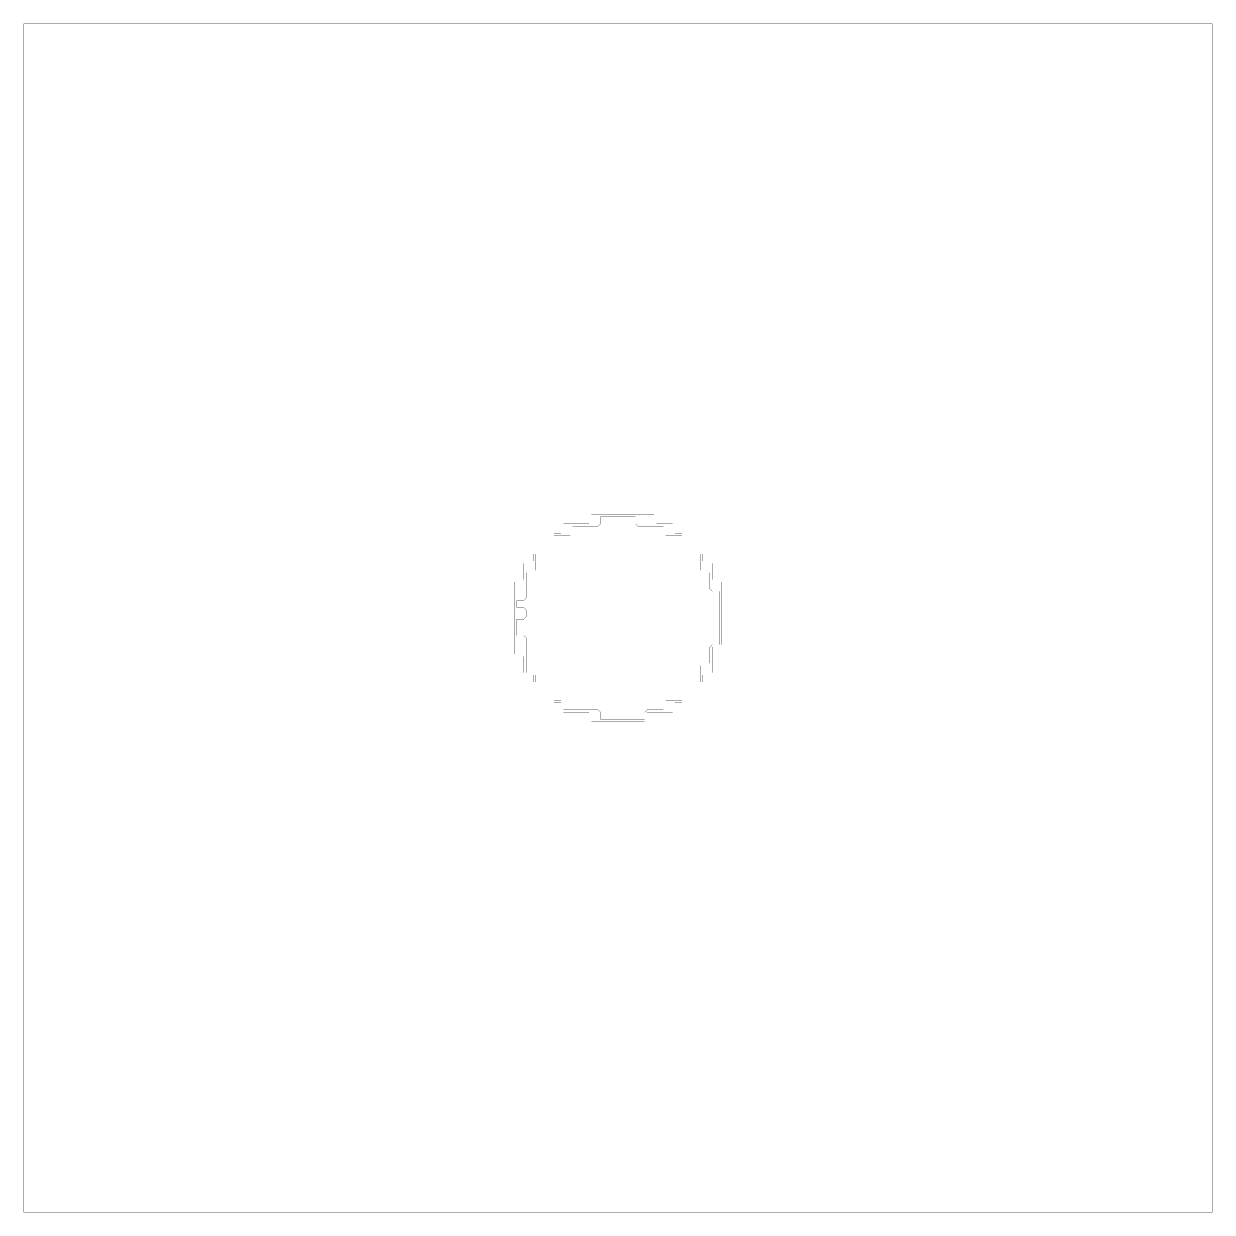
# Model space of a CAD drawing. Header units: metres. Extents: x 0 to 5011, y -5011 to 0.
import ezdxf

# ---------------------------------------------------------------- set-up
doc = ezdxf.new("R2010")
doc.units = ezdxf.units.M
doc.layers.add('conductor', color=1, linetype='Continuous')
doc.layers.add('substrate', color=5, linetype='Continuous')

msp = doc.modelspace()

# ---------------------------------------------------------------- linework, layer by layer
at = {"layer": 'conductor', "const_width": 0.5}
msp.add_lwpolyline([(2432, -2079), (2432, -2088.8), (2432, -2098.6), (2432, -2108.4), (2422.2, -2118.2), (2412.4, -2118.2), (2402.6, -2118.2), (2392.8, -2118.2), (2383, -2118.2), (2373.2, -2118.2), (2363.4, -2118.2), (2353.6, -2118.2), (2343.8, -2118.2), (2334, -2118.2), (2324.2, -2118.2), (2314.4, -2118.2), (2314.4, -2128), (2314.4, -2137.8), (2314.4, -2147.7), (2304.6, -2157.5), (2294.8, -2157.5), (2284.9, -2157.5), (2275.1, -2157.5), (2265.3, -2157.5), (2255.5, -2157.5), (2245.7, -2157.5), (2235.9, -2157.5), (2235.9, -2167.3), (2235.9, -2177.1), (2235.9, -2186.9), (2235.9, -2196.7), (2235.9, -2206.5), (2235.9, -2216.3), (2235.9, -2226.1), (2226.1, -2235.9), (2216.3, -2235.9), (2206.5, -2235.9), (2196.7, -2235.9), (2186.9, -2235.9), (2177.1, -2235.9), (2167.3, -2235.9), (2157.5, -2235.9), (2157.5, -2245.7), (2157.5, -2255.5), (2157.5, -2265.3), (2157.5, -2275.1), (2157.5, -2284.9), (2157.5, -2294.8), (2157.5, -2304.6), (2147.7, -2314.4), (2137.8, -2314.4), (2128, -2314.4), (2118.2, -2314.4), (2118.2, -2324.2), (2118.2, -2334), (2118.2, -2343.8), (2118.2, -2353.6), (2118.2, -2363.4), (2118.2, -2373.2), (2118.2, -2383), (2118.2, -2392.8), (2118.2, -2402.6), (2118.2, -2412.4), (2118.2, -2422.2), (2108.4, -2432), (2098.6, -2432), (2088.8, -2432), (2079, -2432), (2079, -2441.9), (2079, -2451.7), (2079, -2461.5), (2088.8, -2461.5), (2098.6, -2461.5), (2108.4, -2461.5), (2118.2, -2471.3), (2118.2, -2481.1), (2118.2, -2490.9), (2118.2, -2500.7), (2108.4, -2510.5), (2098.6, -2510.5), (2088.8, -2510.5), (2079, -2510.5), (2079, -2520.3), (2079, -2530.1), (2079, -2539.9), (2079, -2549.7), (2079, -2559.5), (2079, -2569.3), (2079, -2579.1), (2088.8, -2579.1), (2098.6, -2579.1), (2108.4, -2579.1), (2118.2, -2589), (2118.2, -2598.8), (2118.2, -2608.6), (2118.2, -2618.4), (2118.2, -2628.2), (2118.2, -2638), (2118.2, -2647.8), (2118.2, -2657.6), (2118.2, -2667.4), (2118.2, -2677.2), (2118.2, -2687), (2118.2, -2696.8), (2118.2, -2706.6), (2118.2, -2716.4), (2118.2, -2726.2), (2118.2, -2736.1), (2128, -2736.1), (2137.8, -2736.1), (2147.7, -2736.1), (2157.5, -2745.9), (2157.5, -2755.7), (2157.5, -2765.5), (2157.5, -2775.3), (2167.3, -2775.3), (2177.1, -2775.3), (2186.9, -2775.3), (2196.7, -2785.1), (2196.7, -2794.9), (2196.7, -2804.7), (2196.7, -2814.5), (2206.5, -2814.5), (2216.3, -2814.5), (2226.1, -2814.5), (2235.9, -2824.3), (2235.9, -2834.1), (2235.9, -2843.9), (2235.9, -2853.7), (2245.7, -2853.7), (2255.5, -2853.7), (2265.3, -2853.7), (2275.1, -2863.5), (2275.1, -2873.3), (2275.1, -2883.2), (2275.1, -2893), (2284.9, -2893), (2294.8, -2893), (2304.6, -2893), (2314.4, -2893), (2324.2, -2893), (2334, -2893), (2343.8, -2893), (2353.6, -2893), (2363.4, -2893), (2373.2, -2893), (2383, -2893), (2392.8, -2893), (2402.6, -2893), (2412.4, -2893), (2422.2, -2893), (2432, -2902.8), (2432, -2912.6), (2432, -2922.4), (2432, -2932.2), (2441.9, -2932.2), (2451.7, -2932.2), (2461.5, -2932.2), (2471.3, -2932.2), (2481.1, -2932.2), (2490.9, -2932.2), (2500.7, -2932.2), (2510.5, -2932.2), (2520.3, -2932.2), (2530.1, -2932.2), (2539.9, -2932.2), (2549.7, -2932.2), (2559.5, -2932.2), (2569.3, -2932.2), (2579.1, -2932.2), (2589, -2932.2), (2598.8, -2932.2), (2608.6, -2932.2), (2618.4, -2932.2), (2618.4, -2922.4), (2618.4, -2912.6), (2618.4, -2902.8), (2628.2, -2893), (2638, -2893), (2647.8, -2893), (2657.6, -2893), (2667.4, -2893), (2677.2, -2893), (2687, -2893), (2696.8, -2893), (2696.8, -2883.2), (2696.8, -2873.3), (2696.8, -2863.5), (2706.6, -2853.7), (2716.4, -2853.7), (2726.2, -2853.7), (2736.1, -2853.7), (2745.9, -2853.7), (2755.7, -2853.7), (2765.5, -2853.7), (2775.3, -2853.7), (2775.3, -2843.9), (2775.3, -2834.1), (2775.3, -2824.3), (2785.1, -2814.5), (2794.9, -2814.5), (2804.7, -2814.5), (2814.5, -2814.5), (2814.5, -2804.7), (2814.5, -2794.9), (2814.5, -2785.1), (2824.3, -2775.3), (2834.1, -2775.3), (2843.9, -2775.3), (2853.7, -2775.3), (2853.7, -2765.5), (2853.7, -2755.7), (2853.7, -2745.9), (2853.7, -2736.1), (2853.7, -2726.2), (2853.7, -2716.4), (2853.7, -2706.6), (2863.5, -2696.8), (2873.3, -2696.8), (2883.2, -2696.8), (2893, -2696.8), (2893, -2687), (2893, -2677.2), (2893, -2667.4), (2893, -2657.6), (2893, -2647.8), (2893, -2638), (2893, -2628.2), (2902.8, -2618.4), (2912.6, -2618.4), (2922.4, -2618.4), (2932.2, -2618.4), (2932.2, -2608.6), (2932.2, -2598.8), (2932.2, -2589), (2932.2, -2579.1), (2932.2, -2569.3), (2932.2, -2559.5), (2932.2, -2549.7), (2932.2, -2539.9), (2932.2, -2530.1), (2932.2, -2520.3), (2932.2, -2510.5), (2932.2, -2500.7), (2932.2, -2490.9), (2932.2, -2481.1), (2932.2, -2471.3), (2932.2, -2461.5), (2932.2, -2451.7), (2932.2, -2441.9), (2932.2, -2432), (2932.2, -2422.2), (2932.2, -2412.4), (2932.2, -2402.6), (2932.2, -2392.8), (2922.4, -2392.8), (2912.6, -2392.8), (2902.8, -2392.8), (2893, -2383), (2893, -2373.2), (2893, -2363.4), (2893, -2353.6), (2893, -2343.8), (2893, -2334), (2893, -2324.2), (2893, -2314.4), (2883.2, -2314.4), (2873.3, -2314.4), (2863.5, -2314.4), (2853.7, -2304.6), (2853.7, -2294.8), (2853.7, -2284.9), (2853.7, -2275.1), (2853.7, -2265.3), (2853.7, -2255.5), (2853.7, -2245.7), (2853.7, -2235.9), (2843.9, -2235.9), (2834.1, -2235.9), (2824.3, -2235.9), (2814.5, -2226.1), (2814.5, -2216.3), (2814.5, -2206.5), (2814.5, -2196.7), (2804.7, -2196.7), (2794.9, -2196.7), (2785.1, -2196.7), (2775.3, -2186.9), (2775.3, -2177.1), (2775.3, -2167.3), (2775.3, -2157.5), (2765.5, -2157.5), (2755.7, -2157.5), (2745.9, -2157.5), (2736.1, -2157.5), (2726.2, -2157.5), (2716.4, -2157.5), (2706.6, -2157.5), (2696.8, -2147.7), (2696.8, -2137.8), (2696.8, -2128), (2696.8, -2118.2), (2687, -2118.2), (2677.2, -2118.2), (2667.4, -2118.2), (2657.6, -2118.2), (2647.8, -2118.2), (2638, -2118.2), (2628.2, -2118.2), (2618.4, -2118.2), (2608.6, -2118.2), (2598.8, -2118.2), (2589, -2118.2), (2579.1, -2108.4), (2579.1, -2098.6), (2579.1, -2088.8), (2579.1, -2079), (2569.3, -2079), (2559.5, -2079), (2549.7, -2079), (2539.9, -2079), (2530.1, -2079), (2520.3, -2079), (2510.5, -2079), (2500.7, -2079), (2490.9, -2079), (2481.1, -2079), (2471.3, -2079), (2461.5, -2079), (2451.7, -2079), (2441.9, -2079)], close=True, dxfattribs=at)
at = {"layer": 'substrate', "const_width": 0.5}
for points in [[(0, 0), (0, -9.8), (0, -19.6), (0, -29.4), (0, -39.2), (0, -49), (0, -58.8), (0, -68.6), (0, -78.5), (0, -88.3), (0, -98.1), (0, -107.9), (0, -117.7), (0, -127.5), (0, -137.3), (0, -147.1), (0, -156.9), (0, -166.7), (0, -176.5), (0, -186.3), (0, -196.1), (0, -205.9), (0, -215.7), (0, -225.6), (0, -235.4), (0, -245.2), (0, -255), (0, -264.8), (0, -274.6), (0, -284.4), (0, -294.2), (0, -304), (0, -313.8), (0, -323.6), (0, -333.4), (0, -343.2), (0, -353), (0, -362.8), (0, -372.7), (0, -382.5), (0, -392.3), (0, -402.1), (0, -411.9), (0, -421.7), (0, -431.5), (0, -441.3), (0, -451.1), (0, -460.9), (0, -470.7), (0, -480.5), (0, -490.3), (0, -500.1), (0, -509.9), (0, -519.8), (0, -529.6), (0, -539.4), (0, -549.2), (0, -559), (0, -568.8), (0, -578.6), (0, -588.4), (0, -598.2), (0, -608), (0, -617.8), (0, -627.6), (0, -637.4), (0, -647.2), (0, -657), (0, -666.9), (0, -676.7), (0, -686.5), (0, -696.3), (0, -706.1), (0, -715.9), (0, -725.7), (0, -735.5), (0, -745.3), (0, -755.1), (0, -764.9), (0, -774.7), (0, -784.5), (0, -794.3), (0, -804.1), (0, -814), (0, -823.8), (0, -833.6), (0, -843.4), (0, -853.2), (0, -863), (0, -872.8), (0, -882.6), (0, -892.4), (0, -902.2), (0, -912), (0, -921.8), (0, -931.6), (0, -941.4), (0, -951.2), (0, -961.1), (0, -970.9), (0, -980.7), (0, -990.5), (0, -1000.3), (0, -1010.1), (0, -1019.9), (0, -1029.7), (0, -1039.5), (0, -1049.3), (0, -1059.1), (0, -1068.9), (0, -1078.7), (0, -1088.5), (0, -1098.3), (0, -1108.2), (0, -1118), (0, -1127.8), (0, -1137.6), (0, -1147.4), (0, -1157.2), (0, -1167), (0, -1176.8), (0, -1186.6), (0, -1196.4), (0, -1206.2), (0, -1216), (0, -1225.8), (0, -1235.6), (0, -1245.4), (0, -1255.2), (0, -1265.1), (0, -1274.9), (0, -1284.7), (0, -1294.5), (0, -1304.3), (0, -1314.1), (0, -1323.9), (0, -1333.7), (0, -1343.5), (0, -1353.3), (0, -1363.1), (0, -1372.9), (0, -1382.7), (0, -1392.5), (0, -1402.3), (0, -1412.2), (0, -1422), (0, -1431.8), (0, -1441.6), (0, -1451.4), (0, -1461.2), (0, -1471), (0, -1480.8), (0, -1490.6), (0, -1500.4), (0, -1510.2), (0, -1520), (0, -1529.8), (0, -1539.6), (0, -1549.4), (0, -1559.3), (0, -1569.1), (0, -1578.9), (0, -1588.7), (0, -1598.5), (0, -1608.3), (0, -1618.1), (0, -1627.9), (0, -1637.7), (0, -1647.5), (0, -1657.3), (0, -1667.1), (0, -1676.9), (0, -1686.7), (0, -1696.5), (0, -1706.4), (0, -1716.2), (0, -1726), (0, -1735.8), (0, -1745.6), (0, -1755.4), (0, -1765.2), (0, -1775), (0, -1784.8), (0, -1794.6), (0, -1804.4), (0, -1814.2), (0, -1824), (0, -1833.8), (0, -1843.6), (0, -1853.5), (0, -1863.3), (0, -1873.1), (0, -1882.9), (0, -1892.7), (0, -1902.5), (0, -1912.3), (0, -1922.1), (0, -1931.9), (0, -1941.7), (0, -1951.5), (0, -1961.3), (0, -1971.1), (0, -1980.9), (0, -1990.7), (0, -2000.6), (0, -2010.4), (0, -2020.2), (0, -2030), (0, -2039.8), (0, -2049.6), (0, -2059.4), (0, -2069.2), (0, -2079), (0, -2088.8), (0, -2098.6), (0, -2108.4), (0, -2118.2), (0, -2128), (0, -2137.8), (0, -2147.7), (0, -2157.5), (0, -2167.3), (0, -2177.1), (0, -2186.9), (0, -2196.7), (0, -2206.5), (0, -2216.3), (0, -2226.1), (0, -2235.9), (0, -2245.7), (0, -2255.5), (0, -2265.3), (0, -2275.1), (0, -2284.9), (0, -2294.8), (0, -2304.6), (0, -2314.4), (0, -2324.2), (0, -2334), (0, -2343.8), (0, -2353.6), (0, -2363.4), (0, -2373.2), (0, -2383), (0, -2392.8), (0, -2402.6), (0, -2412.4), (0, -2422.2), (0, -2432), (0, -2441.9), (0, -2451.7), (0, -2461.5), (0, -2471.3), (0, -2481.1), (0, -2490.9), (0, -2500.7), (0, -2510.5), (0, -2520.3), (0, -2530.1), (0, -2539.9), (0, -2549.7), (0, -2559.5), (0, -2569.3), (0, -2579.1), (0, -2589), (0, -2598.8), (0, -2608.6), (0, -2618.4), (0, -2628.2), (0, -2638), (0, -2647.8), (0, -2657.6), (0, -2667.4), (0, -2677.2), (0, -2687), (0, -2696.8), (0, -2706.6), (0, -2716.4), (0, -2726.2), (0, -2736.1), (0, -2745.9), (0, -2755.7), (0, -2765.5), (0, -2775.3), (0, -2785.1), (0, -2794.9), (0, -2804.7), (0, -2814.5), (0, -2824.3), (0, -2834.1), (0, -2843.9), (0, -2853.7), (0, -2863.5), (0, -2873.3), (0, -2883.2), (0, -2893), (0, -2902.8), (0, -2912.6), (0, -2922.4), (0, -2932.2), (0, -2942), (0, -2951.8), (0, -2961.6), (0, -2971.4), (0, -2981.2), (0, -2991), (0, -3000.8), (0, -3010.6), (0, -3020.4), (0, -3030.3), (0, -3040.1), (0, -3049.9), (0, -3059.7), (0, -3069.5), (0, -3079.3), (0, -3089.1), (0, -3098.9), (0, -3108.7), (0, -3118.5), (0, -3128.3), (0, -3138.1), (0, -3147.9), (0, -3157.7), (0, -3167.5), (0, -3177.4), (0, -3187.2), (0, -3197), (0, -3206.8), (0, -3216.6), (0, -3226.4), (0, -3236.2), (0, -3246), (0, -3255.8), (0, -3265.6), (0, -3275.4), (0, -3285.2), (0, -3295), (0, -3304.8), (0, -3314.6), (0, -3324.5), (0, -3334.3), (0, -3344.1), (0, -3353.9), (0, -3363.7), (0, -3373.5), (0, -3383.3), (0, -3393.1), (0, -3402.9), (0, -3412.7), (0, -3422.5), (0, -3432.3), (0, -3442.1), (0, -3451.9), (0, -3461.7), (0, -3471.6), (0, -3481.4), (0, -3491.2), (0, -3501), (0, -3510.8), (0, -3520.6), (0, -3530.4), (0, -3540.2), (0, -3550), (0, -3559.8), (0, -3569.6), (0, -3579.4), (0, -3589.2), (0, -3599), (0, -3608.8), (0, -3618.7), (0, -3628.5), (0, -3638.3), (0, -3648.1), (0, -3657.9), (0, -3667.7), (0, -3677.5), (0, -3687.3), (0, -3697.1), (0, -3706.9), (0, -3716.7), (0, -3726.5), (0, -3736.3), (0, -3746.1), (0, -3755.9), (0, -3765.8), (0, -3775.6), (0, -3785.4), (0, -3795.2), (0, -3805), (0, -3814.8), (0, -3824.6), (0, -3834.4), (0, -3844.2), (0, -3854), (0, -3863.8), (0, -3873.6), (0, -3883.4), (0, -3893.2), (0, -3903), (0, -3912.8), (0, -3922.7), (0, -3932.5), (0, -3942.3), (0, -3952.1), (0, -3961.9), (0, -3971.7), (0, -3981.5), (0, -3991.3), (0, -4001.1), (0, -4010.9), (0, -4020.7), (0, -4030.5), (0, -4040.3), (0, -4050.1), (0, -4059.9), (0, -4069.8), (0, -4079.6), (0, -4089.4), (0, -4099.2), (0, -4109), (0, -4118.8), (0, -4128.6), (0, -4138.4), (0, -4148.2), (0, -4158), (0, -4167.8), (0, -4177.6), (0, -4187.4), (0, -4197.2), (0, -4207), (0, -4216.9), (0, -4226.7), (0, -4236.5), (0, -4246.3), (0, -4256.1), (0, -4265.9), (0, -4275.7), (0, -4285.5), (0, -4295.3), (0, -4305.1), (0, -4314.9), (0, -4324.7), (0, -4334.5), (0, -4344.3), (0, -4354.1), (0, -4364), (0, -4373.8), (0, -4383.6), (0, -4393.4), (0, -4403.2), (0, -4413), (0, -4422.8), (0, -4432.6), (0, -4442.4), (0, -4452.2), (0, -4462), (0, -4471.8), (0, -4481.6), (0, -4491.4), (0, -4501.2), (0, -4511.1), (0, -4520.9), (0, -4530.7), (0, -4540.5), (0, -4550.3), (0, -4560.1), (0, -4569.9), (0, -4579.7), (0, -4589.5), (0, -4599.3), (0, -4609.1), (0, -4618.9), (0, -4628.7), (0, -4638.5), (0, -4648.3), (0, -4658.2), (0, -4668), (0, -4677.8), (0, -4687.6), (0, -4697.4), (0, -4707.2), (0, -4717), (0, -4726.8), (0, -4736.6), (0, -4746.4), (0, -4756.2), (0, -4766), (0, -4775.8), (0, -4785.6), (0, -4795.4), (0, -4805.3), (0, -4815.1), (0, -4824.9), (0, -4834.7), (0, -4844.5), (0, -4854.3), (0, -4864.1), (0, -4873.9), (0, -4883.7), (0, -4893.5), (0, -4903.3), (0, -4913.1), (0, -4922.9), (0, -4932.7), (0, -4942.5), (0, -4952.4), (0, -4962.2), (0, -4972), (0, -4981.8), (0, -4991.6), (0, -5001.4), (0, -5011.2), (9.8, -5011.2), (19.6, -5011.2), (29.4, -5011.2), (39.2, -5011.2), (49, -5011.2), (58.8, -5011.2), (68.6, -5011.2), (78.5, -5011.2), (88.3, -5011.2), (98.1, -5011.2), (107.9, -5011.2), (117.7, -5011.2), (127.5, -5011.2), (137.3, -5011.2), (147.1, -5011.2), (156.9, -5011.2), (166.7, -5011.2), (176.5, -5011.2), (186.3, -5011.2), (196.1, -5011.2), (205.9, -5011.2), (215.7, -5011.2), (225.6, -5011.2), (235.4, -5011.2), (245.2, -5011.2), (255, -5011.2), (264.8, -5011.2), (274.6, -5011.2), (284.4, -5011.2), (294.2, -5011.2), (304, -5011.2), (313.8, -5011.2), (323.6, -5011.2), (333.4, -5011.2), (343.2, -5011.2), (353, -5011.2), (362.8, -5011.2), (372.7, -5011.2), (382.5, -5011.2), (392.3, -5011.2), (402.1, -5011.2), (411.9, -5011.2), (421.7, -5011.2), (431.5, -5011.2), (441.3, -5011.2), (451.1, -5011.2), (460.9, -5011.2), (470.7, -5011.2), (480.5, -5011.2), (490.3, -5011.2), (500.1, -5011.2), (509.9, -5011.2), (519.8, -5011.2), (529.6, -5011.2), (539.4, -5011.2), (549.2, -5011.2), (559, -5011.2), (568.8, -5011.2), (578.6, -5011.2), (588.4, -5011.2), (598.2, -5011.2), (608, -5011.2), (617.8, -5011.2), (627.6, -5011.2), (637.4, -5011.2), (647.2, -5011.2), (657, -5011.2), (666.9, -5011.2), (676.7, -5011.2), (686.5, -5011.2), (696.3, -5011.2), (706.1, -5011.2), (715.9, -5011.2), (725.7, -5011.2), (735.5, -5011.2), (745.3, -5011.2), (755.1, -5011.2), (764.9, -5011.2), (774.7, -5011.2), (784.5, -5011.2), (794.3, -5011.2), (804.1, -5011.2), (814, -5011.2), (823.8, -5011.2), (833.6, -5011.2), (843.4, -5011.2), (853.2, -5011.2), (863, -5011.2), (872.8, -5011.2), (882.6, -5011.2), (892.4, -5011.2), (902.2, -5011.2), (912, -5011.2), (921.8, -5011.2), (931.6, -5011.2), (941.4, -5011.2), (951.2, -5011.2), (961.1, -5011.2), (970.9, -5011.2), (980.7, -5011.2), (990.5, -5011.2), (1000.3, -5011.2), (1010.1, -5011.2), (1019.9, -5011.2), (1029.7, -5011.2), (1039.5, -5011.2), (1049.3, -5011.2), (1059.1, -5011.2), (1068.9, -5011.2), (1078.7, -5011.2), (1088.5, -5011.2), (1098.3, -5011.2), (1108.2, -5011.2), (1118, -5011.2), (1127.8, -5011.2), (1137.6, -5011.2), (1147.4, -5011.2), (1157.2, -5011.2), (1167, -5011.2), (1176.8, -5011.2), (1186.6, -5011.2), (1196.4, -5011.2), (1206.2, -5011.2), (1216, -5011.2), (1225.8, -5011.2), (1235.6, -5011.2), (1245.4, -5011.2), (1255.2, -5011.2), (1265.1, -5011.2), (1274.9, -5011.2), (1284.7, -5011.2), (1294.5, -5011.2), (1304.3, -5011.2), (1314.1, -5011.2), (1323.9, -5011.2), (1333.7, -5011.2), (1343.5, -5011.2), (1353.3, -5011.2), (1363.1, -5011.2), (1372.9, -5011.2), (1382.7, -5011.2), (1392.5, -5011.2), (1402.3, -5011.2), (1412.2, -5011.2), (1422, -5011.2), (1431.8, -5011.2), (1441.6, -5011.2), (1451.4, -5011.2), (1461.2, -5011.2), (1471, -5011.2), (1480.8, -5011.2), (1490.6, -5011.2), (1500.4, -5011.2), (1510.2, -5011.2), (1520, -5011.2), (1529.8, -5011.2), (1539.6, -5011.2), (1549.4, -5011.2), (1559.3, -5011.2), (1569.1, -5011.2), (1578.9, -5011.2), (1588.7, -5011.2), (1598.5, -5011.2), (1608.3, -5011.2), (1618.1, -5011.2), (1627.9, -5011.2), (1637.7, -5011.2), (1647.5, -5011.2), (1657.3, -5011.2), (1667.1, -5011.2), (1676.9, -5011.2), (1686.7, -5011.2), (1696.5, -5011.2), (1706.4, -5011.2), (1716.2, -5011.2), (1726, -5011.2), (1735.8, -5011.2), (1745.6, -5011.2), (1755.4, -5011.2), (1765.2, -5011.2), (1775, -5011.2), (1784.8, -5011.2), (1794.6, -5011.2), (1804.4, -5011.2), (1814.2, -5011.2), (1824, -5011.2), (1833.8, -5011.2), (1843.6, -5011.2), (1853.5, -5011.2), (1863.3, -5011.2), (1873.1, -5011.2), (1882.9, -5011.2), (1892.7, -5011.2), (1902.5, -5011.2), (1912.3, -5011.2), (1922.1, -5011.2), (1931.9, -5011.2), (1941.7, -5011.2), (1951.5, -5011.2), (1961.3, -5011.2), (1971.1, -5011.2), (1980.9, -5011.2), (1990.7, -5011.2), (2000.6, -5011.2), (2010.4, -5011.2), (2020.2, -5011.2), (2030, -5011.2), (2039.8, -5011.2), (2049.6, -5011.2), (2059.4, -5011.2), (2069.2, -5011.2), (2079, -5011.2), (2088.8, -5011.2), (2098.6, -5011.2), (2108.4, -5011.2), (2118.2, -5011.2), (2128, -5011.2), (2137.8, -5011.2), (2147.7, -5011.2), (2157.5, -5011.2), (2167.3, -5011.2), (2177.1, -5011.2), (2186.9, -5011.2), (2196.7, -5011.2), (2206.5, -5011.2), (2216.3, -5011.2), (2226.1, -5011.2), (2235.9, -5011.2), (2245.7, -5011.2), (2255.5, -5011.2), (2265.3, -5011.2), (2275.1, -5011.2), (2284.9, -5011.2), (2294.8, -5011.2), (2304.6, -5011.2), (2314.4, -5011.2), (2324.2, -5011.2), (2334, -5011.2), (2343.8, -5011.2), (2353.6, -5011.2), (2363.4, -5011.2), (2373.2, -5011.2), (2383, -5011.2), (2392.8, -5011.2), (2402.6, -5011.2), (2412.4, -5011.2), (2422.2, -5011.2), (2432, -5011.2), (2441.9, -5011.2), (2451.7, -5011.2), (2461.5, -5011.2), (2471.3, -5011.2), (2481.1, -5011.2), (2490.9, -5011.2), (2500.7, -5011.2), (2510.5, -5011.2), (2520.3, -5011.2), (2530.1, -5011.2), (2539.9, -5011.2), (2549.7, -5011.2), (2559.5, -5011.2), (2569.3, -5011.2), (2579.1, -5011.2), (2589, -5011.2), (2598.8, -5011.2), (2608.6, -5011.2), (2618.4, -5011.2), (2628.2, -5011.2), (2638, -5011.2), (2647.8, -5011.2), (2657.6, -5011.2), (2667.4, -5011.2), (2677.2, -5011.2), (2687, -5011.2), (2696.8, -5011.2), (2706.6, -5011.2), (2716.4, -5011.2), (2726.2, -5011.2), (2736.1, -5011.2), (2745.9, -5011.2), (2755.7, -5011.2), (2765.5, -5011.2), (2775.3, -5011.2), (2785.1, -5011.2), (2794.9, -5011.2), (2804.7, -5011.2), (2814.5, -5011.2), (2824.3, -5011.2), (2834.1, -5011.2), (2843.9, -5011.2), (2853.7, -5011.2), (2863.5, -5011.2), (2873.3, -5011.2), (2883.2, -5011.2), (2893, -5011.2), (2902.8, -5011.2), (2912.6, -5011.2), (2922.4, -5011.2), (2932.2, -5011.2), (2942, -5011.2), (2951.8, -5011.2), (2961.6, -5011.2), (2971.4, -5011.2), (2981.2, -5011.2), (2991, -5011.2), (3000.8, -5011.2), (3010.6, -5011.2), (3020.4, -5011.2), (3030.3, -5011.2), (3040.1, -5011.2), (3049.9, -5011.2), (3059.7, -5011.2), (3069.5, -5011.2), (3079.3, -5011.2), (3089.1, -5011.2), (3098.9, -5011.2), (3108.7, -5011.2), (3118.5, -5011.2), (3128.3, -5011.2), (3138.1, -5011.2), (3147.9, -5011.2), (3157.7, -5011.2), (3167.5, -5011.2), (3177.4, -5011.2), (3187.2, -5011.2), (3197, -5011.2), (3206.8, -5011.2), (3216.6, -5011.2), (3226.4, -5011.2), (3236.2, -5011.2), (3246, -5011.2), (3255.8, -5011.2), (3265.6, -5011.2), (3275.4, -5011.2), (3285.2, -5011.2), (3295, -5011.2), (3304.8, -5011.2), (3314.6, -5011.2), (3324.5, -5011.2), (3334.3, -5011.2), (3344.1, -5011.2), (3353.9, -5011.2), (3363.7, -5011.2), (3373.5, -5011.2), (3383.3, -5011.2), (3393.1, -5011.2), (3402.9, -5011.2), (3412.7, -5011.2), (3422.5, -5011.2), (3432.3, -5011.2), (3442.1, -5011.2), (3451.9, -5011.2), (3461.7, -5011.2), (3471.6, -5011.2), (3481.4, -5011.2), (3491.2, -5011.2), (3501, -5011.2), (3510.8, -5011.2), (3520.6, -5011.2), (3530.4, -5011.2), (3540.2, -5011.2), (3550, -5011.2), (3559.8, -5011.2), (3569.6, -5011.2), (3579.4, -5011.2), (3589.2, -5011.2), (3599, -5011.2), (3608.8, -5011.2), (3618.7, -5011.2), (3628.5, -5011.2), (3638.3, -5011.2), (3648.1, -5011.2), (3657.9, -5011.2), (3667.7, -5011.2), (3677.5, -5011.2), (3687.3, -5011.2), (3697.1, -5011.2), (3706.9, -5011.2), (3716.7, -5011.2), (3726.5, -5011.2), (3736.3, -5011.2), (3746.1, -5011.2), (3755.9, -5011.2), (3765.8, -5011.2), (3775.6, -5011.2), (3785.4, -5011.2), (3795.2, -5011.2), (3805, -5011.2), (3814.8, -5011.2), (3824.6, -5011.2), (3834.4, -5011.2), (3844.2, -5011.2), (3854, -5011.2), (3863.8, -5011.2), (3873.6, -5011.2), (3883.4, -5011.2), (3893.2, -5011.2), (3903, -5011.2), (3912.8, -5011.2), (3922.7, -5011.2), (3932.5, -5011.2), (3942.3, -5011.2), (3952.1, -5011.2), (3961.9, -5011.2), (3971.7, -5011.2), (3981.5, -5011.2), (3991.3, -5011.2), (4001.1, -5011.2), (4010.9, -5011.2), (4020.7, -5011.2), (4030.5, -5011.2), (4040.3, -5011.2), (4050.1, -5011.2), (4059.9, -5011.2), (4069.8, -5011.2), (4079.6, -5011.2), (4089.4, -5011.2), (4099.2, -5011.2), (4109, -5011.2), (4118.8, -5011.2), (4128.6, -5011.2), (4138.4, -5011.2), (4148.2, -5011.2), (4158, -5011.2), (4167.8, -5011.2), (4177.6, -5011.2), (4187.4, -5011.2), (4197.2, -5011.2), (4207, -5011.2), (4216.9, -5011.2), (4226.7, -5011.2), (4236.5, -5011.2), (4246.3, -5011.2), (4256.1, -5011.2), (4265.9, -5011.2), (4275.7, -5011.2), (4285.5, -5011.2), (4295.3, -5011.2), (4305.1, -5011.2), (4314.9, -5011.2), (4324.7, -5011.2), (4334.5, -5011.2), (4344.3, -5011.2), (4354.1, -5011.2), (4364, -5011.2), (4373.8, -5011.2), (4383.6, -5011.2), (4393.4, -5011.2), (4403.2, -5011.2), (4413, -5011.2), (4422.8, -5011.2), (4432.6, -5011.2), (4442.4, -5011.2), (4452.2, -5011.2), (4462, -5011.2), (4471.8, -5011.2), (4481.6, -5011.2), (4491.4, -5011.2), (4501.2, -5011.2), (4511.1, -5011.2), (4520.9, -5011.2), (4530.7, -5011.2), (4540.5, -5011.2), (4550.3, -5011.2), (4560.1, -5011.2), (4569.9, -5011.2), (4579.7, -5011.2), (4589.5, -5011.2), (4599.3, -5011.2), (4609.1, -5011.2), (4618.9, -5011.2), (4628.7, -5011.2), (4638.5, -5011.2), (4648.3, -5011.2), (4658.2, -5011.2), (4668, -5011.2), (4677.8, -5011.2), (4687.6, -5011.2), (4697.4, -5011.2), (4707.2, -5011.2), (4717, -5011.2), (4726.8, -5011.2), (4736.6, -5011.2), (4746.4, -5011.2), (4756.2, -5011.2), (4766, -5011.2), (4775.8, -5011.2), (4785.6, -5011.2), (4795.4, -5011.2), (4805.3, -5011.2), (4815.1, -5011.2), (4824.9, -5011.2), (4834.7, -5011.2), (4844.5, -5011.2), (4854.3, -5011.2), (4864.1, -5011.2), (4873.9, -5011.2), (4883.7, -5011.2), (4893.5, -5011.2), (4903.3, -5011.2), (4913.1, -5011.2), (4922.9, -5011.2), (4932.7, -5011.2), (4942.5, -5011.2), (4952.4, -5011.2), (4962.2, -5011.2), (4972, -5011.2), (4981.8, -5011.2), (4991.6, -5011.2), (5001.4, -5011.2), (5011.2, -5011.2), (5011.2, -5001.4), (5011.2, -4991.6), (5011.2, -4981.8), (5011.2, -4972), (5011.2, -4962.2), (5011.2, -4952.4), (5011.2, -4942.5), (5011.2, -4932.7), (5011.2, -4922.9), (5011.2, -4913.1), (5011.2, -4903.3), (5011.2, -4893.5), (5011.2, -4883.7), (5011.2, -4873.9), (5011.2, -4864.1), (5011.2, -4854.3), (5011.2, -4844.5), (5011.2, -4834.7), (5011.2, -4824.9), (5011.2, -4815.1), (5011.2, -4805.3), (5011.2, -4795.4), (5011.2, -4785.6), (5011.2, -4775.8), (5011.2, -4766), (5011.2, -4756.2), (5011.2, -4746.4), (5011.2, -4736.6), (5011.2, -4726.8), (5011.2, -4717), (5011.2, -4707.2), (5011.2, -4697.4), (5011.2, -4687.6), (5011.2, -4677.8), (5011.2, -4668), (5011.2, -4658.2), (5011.2, -4648.3), (5011.2, -4638.5), (5011.2, -4628.7), (5011.2, -4618.9), (5011.2, -4609.1), (5011.2, -4599.3), (5011.2, -4589.5), (5011.2, -4579.7), (5011.2, -4569.9), (5011.2, -4560.1), (5011.2, -4550.3), (5011.2, -4540.5), (5011.2, -4530.7), (5011.2, -4520.9), (5011.2, -4511.1), (5011.2, -4501.2), (5011.2, -4491.4), (5011.2, -4481.6), (5011.2, -4471.8), (5011.2, -4462), (5011.2, -4452.2), (5011.2, -4442.4), (5011.2, -4432.6), (5011.2, -4422.8), (5011.2, -4413), (5011.2, -4403.2), (5011.2, -4393.4), (5011.2, -4383.6), (5011.2, -4373.8), (5011.2, -4364), (5011.2, -4354.1), (5011.2, -4344.3), (5011.2, -4334.5), (5011.2, -4324.7), (5011.2, -4314.9), (5011.2, -4305.1), (5011.2, -4295.3), (5011.2, -4285.5), (5011.2, -4275.7), (5011.2, -4265.9), (5011.2, -4256.1), (5011.2, -4246.3), (5011.2, -4236.5), (5011.2, -4226.7), (5011.2, -4216.9), (5011.2, -4207), (5011.2, -4197.2), (5011.2, -4187.4), (5011.2, -4177.6), (5011.2, -4167.8), (5011.2, -4158), (5011.2, -4148.2), (5011.2, -4138.4), (5011.2, -4128.6), (5011.2, -4118.8), (5011.2, -4109), (5011.2, -4099.2), (5011.2, -4089.4), (5011.2, -4079.6), (5011.2, -4069.8), (5011.2, -4059.9), (5011.2, -4050.1), (5011.2, -4040.3), (5011.2, -4030.5), (5011.2, -4020.7), (5011.2, -4010.9), (5011.2, -4001.1), (5011.2, -3991.3), (5011.2, -3981.5), (5011.2, -3971.7), (5011.2, -3961.9), (5011.2, -3952.1), (5011.2, -3942.3), (5011.2, -3932.5), (5011.2, -3922.7), (5011.2, -3912.8), (5011.2, -3903), (5011.2, -3893.2), (5011.2, -3883.4), (5011.2, -3873.6), (5011.2, -3863.8), (5011.2, -3854), (5011.2, -3844.2), (5011.2, -3834.4), (5011.2, -3824.6), (5011.2, -3814.8), (5011.2, -3805), (5011.2, -3795.2), (5011.2, -3785.4), (5011.2, -3775.6), (5011.2, -3765.8), (5011.2, -3755.9), (5011.2, -3746.1), (5011.2, -3736.3), (5011.2, -3726.5), (5011.2, -3716.7), (5011.2, -3706.9), (5011.2, -3697.1), (5011.2, -3687.3), (5011.2, -3677.5), (5011.2, -3667.7), (5011.2, -3657.9), (5011.2, -3648.1), (5011.2, -3638.3), (5011.2, -3628.5), (5011.2, -3618.7), (5011.2, -3608.8), (5011.2, -3599), (5011.2, -3589.2), (5011.2, -3579.4), (5011.2, -3569.6), (5011.2, -3559.8), (5011.2, -3550), (5011.2, -3540.2), (5011.2, -3530.4), (5011.2, -3520.6), (5011.2, -3510.8), (5011.2, -3501), (5011.2, -3491.2), (5011.2, -3481.4), (5011.2, -3471.6), (5011.2, -3461.7), (5011.2, -3451.9), (5011.2, -3442.1), (5011.2, -3432.3), (5011.2, -3422.5), (5011.2, -3412.7), (5011.2, -3402.9), (5011.2, -3393.1), (5011.2, -3383.3), (5011.2, -3373.5), (5011.2, -3363.7), (5011.2, -3353.9), (5011.2, -3344.1), (5011.2, -3334.3), (5011.2, -3324.5), (5011.2, -3314.6), (5011.2, -3304.8), (5011.2, -3295), (5011.2, -3285.2), (5011.2, -3275.4), (5011.2, -3265.6), (5011.2, -3255.8), (5011.2, -3246), (5011.2, -3236.2), (5011.2, -3226.4), (5011.2, -3216.6), (5011.2, -3206.8), (5011.2, -3197), (5011.2, -3187.2), (5011.2, -3177.4), (5011.2, -3167.5), (5011.2, -3157.7), (5011.2, -3147.9), (5011.2, -3138.1), (5011.2, -3128.3), (5011.2, -3118.5), (5011.2, -3108.7), (5011.2, -3098.9), (5011.2, -3089.1), (5011.2, -3079.3), (5011.2, -3069.5), (5011.2, -3059.7), (5011.2, -3049.9), (5011.2, -3040.1), (5011.2, -3030.3), (5011.2, -3020.4), (5011.2, -3010.6), (5011.2, -3000.8), (5011.2, -2991), (5011.2, -2981.2), (5011.2, -2971.4), (5011.2, -2961.6), (5011.2, -2951.8), (5011.2, -2942), (5011.2, -2932.2), (5011.2, -2922.4), (5011.2, -2912.6), (5011.2, -2902.8), (5011.2, -2893), (5011.2, -2883.2), (5011.2, -2873.3), (5011.2, -2863.5), (5011.2, -2853.7), (5011.2, -2843.9), (5011.2, -2834.1), (5011.2, -2824.3), (5011.2, -2814.5), (5011.2, -2804.7), (5011.2, -2794.9), (5011.2, -2785.1), (5011.2, -2775.3), (5011.2, -2765.5), (5011.2, -2755.7), (5011.2, -2745.9), (5011.2, -2736.1), (5011.2, -2726.2), (5011.2, -2716.4), (5011.2, -2706.6), (5011.2, -2696.8), (5011.2, -2687), (5011.2, -2677.2), (5011.2, -2667.4), (5011.2, -2657.6), (5011.2, -2647.8), (5011.2, -2638), (5011.2, -2628.2), (5011.2, -2618.4), (5011.2, -2608.6), (5011.2, -2598.8), (5011.2, -2589), (5011.2, -2579.1), (5011.2, -2569.3), (5011.2, -2559.5), (5011.2, -2549.7), (5011.2, -2539.9), (5011.2, -2530.1), (5011.2, -2520.3), (5011.2, -2510.5), (5011.2, -2500.7), (5011.2, -2490.9), (5011.2, -2481.1), (5011.2, -2471.3), (5011.2, -2461.5), (5011.2, -2451.7), (5011.2, -2441.9), (5011.2, -2432), (5011.2, -2422.2), (5011.2, -2412.4), (5011.2, -2402.6), (5011.2, -2392.8), (5011.2, -2383), (5011.2, -2373.2), (5011.2, -2363.4), (5011.2, -2353.6), (5011.2, -2343.8), (5011.2, -2334), (5011.2, -2324.2), (5011.2, -2314.4), (5011.2, -2304.6), (5011.2, -2294.8), (5011.2, -2284.9), (5011.2, -2275.1), (5011.2, -2265.3), (5011.2, -2255.5), (5011.2, -2245.7), (5011.2, -2235.9), (5011.2, -2226.1), (5011.2, -2216.3), (5011.2, -2206.5), (5011.2, -2196.7), (5011.2, -2186.9), (5011.2, -2177.1), (5011.2, -2167.3), (5011.2, -2157.5), (5011.2, -2147.7), (5011.2, -2137.8), (5011.2, -2128), (5011.2, -2118.2), (5011.2, -2108.4), (5011.2, -2098.6), (5011.2, -2088.8), (5011.2, -2079), (5011.2, -2069.2), (5011.2, -2059.4), (5011.2, -2049.6), (5011.2, -2039.8), (5011.2, -2030), (5011.2, -2020.2), (5011.2, -2010.4), (5011.2, -2000.6), (5011.2, -1990.7), (5011.2, -1980.9), (5011.2, -1971.1), (5011.2, -1961.3), (5011.2, -1951.5), (5011.2, -1941.7), (5011.2, -1931.9), (5011.2, -1922.1), (5011.2, -1912.3), (5011.2, -1902.5), (5011.2, -1892.7), (5011.2, -1882.9), (5011.2, -1873.1), (5011.2, -1863.3), (5011.2, -1853.5), (5011.2, -1843.6), (5011.2, -1833.8), (5011.2, -1824), (5011.2, -1814.2), (5011.2, -1804.4), (5011.2, -1794.6), (5011.2, -1784.8), (5011.2, -1775), (5011.2, -1765.2), (5011.2, -1755.4), (5011.2, -1745.6), (5011.2, -1735.8), (5011.2, -1726), (5011.2, -1716.2), (5011.2, -1706.4), (5011.2, -1696.5), (5011.2, -1686.7), (5011.2, -1676.9), (5011.2, -1667.1), (5011.2, -1657.3), (5011.2, -1647.5), (5011.2, -1637.7), (5011.2, -1627.9), (5011.2, -1618.1), (5011.2, -1608.3), (5011.2, -1598.5), (5011.2, -1588.7), (5011.2, -1578.9), (5011.2, -1569.1), (5011.2, -1559.3), (5011.2, -1549.4), (5011.2, -1539.6), (5011.2, -1529.8), (5011.2, -1520), (5011.2, -1510.2), (5011.2, -1500.4), (5011.2, -1490.6), (5011.2, -1480.8), (5011.2, -1471), (5011.2, -1461.2), (5011.2, -1451.4), (5011.2, -1441.6), (5011.2, -1431.8), (5011.2, -1422), (5011.2, -1412.2), (5011.2, -1402.3), (5011.2, -1392.5), (5011.2, -1382.7), (5011.2, -1372.9), (5011.2, -1363.1), (5011.2, -1353.3), (5011.2, -1343.5), (5011.2, -1333.7), (5011.2, -1323.9), (5011.2, -1314.1), (5011.2, -1304.3), (5011.2, -1294.5), (5011.2, -1284.7), (5011.2, -1274.9), (5011.2, -1265.1), (5011.2, -1255.2), (5011.2, -1245.4), (5011.2, -1235.6), (5011.2, -1225.8), (5011.2, -1216), (5011.2, -1206.2), (5011.2, -1196.4), (5011.2, -1186.6), (5011.2, -1176.8), (5011.2, -1167), (5011.2, -1157.2), (5011.2, -1147.4), (5011.2, -1137.6), (5011.2, -1127.8), (5011.2, -1118), (5011.2, -1108.2), (5011.2, -1098.3), (5011.2, -1088.5), (5011.2, -1078.7), (5011.2, -1068.9), (5011.2, -1059.1), (5011.2, -1049.3), (5011.2, -1039.5), (5011.2, -1029.7), (5011.2, -1019.9), (5011.2, -1010.1), (5011.2, -1000.3), (5011.2, -990.5), (5011.2, -980.7), (5011.2, -970.9), (5011.2, -961.1), (5011.2, -951.2), (5011.2, -941.4), (5011.2, -931.6), (5011.2, -921.8), (5011.2, -912), (5011.2, -902.2), (5011.2, -892.4), (5011.2, -882.6), (5011.2, -872.8), (5011.2, -863), (5011.2, -853.2), (5011.2, -843.4), (5011.2, -833.6), (5011.2, -823.8), (5011.2, -814), (5011.2, -804.1), (5011.2, -794.3), (5011.2, -784.5), (5011.2, -774.7), (5011.2, -764.9), (5011.2, -755.1), (5011.2, -745.3), (5011.2, -735.5), (5011.2, -725.7), (5011.2, -715.9), (5011.2, -706.1), (5011.2, -696.3), (5011.2, -686.5), (5011.2, -676.7), (5011.2, -666.9), (5011.2, -657), (5011.2, -647.2), (5011.2, -637.4), (5011.2, -627.6), (5011.2, -617.8), (5011.2, -608), (5011.2, -598.2), (5011.2, -588.4), (5011.2, -578.6), (5011.2, -568.8), (5011.2, -559), (5011.2, -549.2), (5011.2, -539.4), (5011.2, -529.6), (5011.2, -519.8), (5011.2, -509.9), (5011.2, -500.1), (5011.2, -490.3), (5011.2, -480.5), (5011.2, -470.7), (5011.2, -460.9), (5011.2, -451.1), (5011.2, -441.3), (5011.2, -431.5), (5011.2, -421.7), (5011.2, -411.9), (5011.2, -402.1), (5011.2, -392.3), (5011.2, -382.5), (5011.2, -372.7), (5011.2, -362.8), (5011.2, -353), (5011.2, -343.2), (5011.2, -333.4), (5011.2, -323.6), (5011.2, -313.8), (5011.2, -304), (5011.2, -294.2), (5011.2, -284.4), (5011.2, -274.6), (5011.2, -264.8), (5011.2, -255), (5011.2, -245.2), (5011.2, -235.4), (5011.2, -225.6), (5011.2, -215.7), (5011.2, -205.9), (5011.2, -196.1), (5011.2, -186.3), (5011.2, -176.5), (5011.2, -166.7), (5011.2, -156.9), (5011.2, -147.1), (5011.2, -137.3), (5011.2, -127.5), (5011.2, -117.7), (5011.2, -107.9), (5011.2, -98.1), (5011.2, -88.3), (5011.2, -78.5), (5011.2, -68.6), (5011.2, -58.8), (5011.2, -49), (5011.2, -39.2), (5011.2, -29.4), (5011.2, -19.6), (5011.2, -9.8), (5011.2, 0), (5001.4, 0), (4991.6, 0), (4981.8, 0), (4972, 0), (4962.2, 0), (4952.4, 0), (4942.5, 0), (4932.7, 0), (4922.9, 0), (4913.1, 0), (4903.3, 0), (4893.5, 0), (4883.7, 0), (4873.9, 0), (4864.1, 0), (4854.3, 0), (4844.5, 0), (4834.7, 0), (4824.9, 0), (4815.1, 0), (4805.3, 0), (4795.4, 0), (4785.6, 0), (4775.8, 0), (4766, 0), (4756.2, 0), (4746.4, 0), (4736.6, 0), (4726.8, 0), (4717, 0), (4707.2, 0), (4697.4, 0), (4687.6, 0), (4677.8, 0), (4668, 0), (4658.2, 0), (4648.3, 0), (4638.5, 0), (4628.7, 0), (4618.9, 0), (4609.1, 0), (4599.3, 0), (4589.5, 0), (4579.7, 0), (4569.9, 0), (4560.1, 0), (4550.3, 0), (4540.5, 0), (4530.7, 0), (4520.9, 0), (4511.1, 0), (4501.2, 0), (4491.4, 0), (4481.6, 0), (4471.8, 0), (4462, 0), (4452.2, 0), (4442.4, 0), (4432.6, 0), (4422.8, 0), (4413, 0), (4403.2, 0), (4393.4, 0), (4383.6, 0), (4373.8, 0), (4364, 0), (4354.1, 0), (4344.3, 0), (4334.5, 0), (4324.7, 0), (4314.9, 0), (4305.1, 0), (4295.3, 0), (4285.5, 0), (4275.7, 0), (4265.9, 0), (4256.1, 0), (4246.3, 0), (4236.5, 0), (4226.7, 0), (4216.9, 0), (4207, 0), (4197.2, 0), (4187.4, 0), (4177.6, 0), (4167.8, 0), (4158, 0), (4148.2, 0), (4138.4, 0), (4128.6, 0), (4118.8, 0), (4109, 0), (4099.2, 0), (4089.4, 0), (4079.6, 0), (4069.8, 0), (4059.9, 0), (4050.1, 0), (4040.3, 0), (4030.5, 0), (4020.7, 0), (4010.9, 0), (4001.1, 0), (3991.3, 0), (3981.5, 0), (3971.7, 0), (3961.9, 0), (3952.1, 0), (3942.3, 0), (3932.5, 0), (3922.7, 0), (3912.8, 0), (3903, 0), (3893.2, 0), (3883.4, 0), (3873.6, 0), (3863.8, 0), (3854, 0), (3844.2, 0), (3834.4, 0), (3824.6, 0), (3814.8, 0), (3805, 0), (3795.2, 0), (3785.4, 0), (3775.6, 0), (3765.8, 0), (3755.9, 0), (3746.1, 0), (3736.3, 0), (3726.5, 0), (3716.7, 0), (3706.9, 0), (3697.1, 0), (3687.3, 0), (3677.5, 0), (3667.7, 0), (3657.9, 0), (3648.1, 0), (3638.3, 0), (3628.5, 0), (3618.7, 0), (3608.8, 0), (3599, 0), (3589.2, 0), (3579.4, 0), (3569.6, 0), (3559.8, 0), (3550, 0), (3540.2, 0), (3530.4, 0), (3520.6, 0), (3510.8, 0), (3501, 0), (3491.2, 0), (3481.4, 0), (3471.6, 0), (3461.7, 0), (3451.9, 0), (3442.1, 0), (3432.3, 0), (3422.5, 0), (3412.7, 0), (3402.9, 0), (3393.1, 0), (3383.3, 0), (3373.5, 0), (3363.7, 0), (3353.9, 0), (3344.1, 0), (3334.3, 0), (3324.5, 0), (3314.6, 0), (3304.8, 0), (3295, 0), (3285.2, 0), (3275.4, 0), (3265.6, 0), (3255.8, 0), (3246, 0), (3236.2, 0), (3226.4, 0), (3216.6, 0), (3206.8, 0), (3197, 0), (3187.2, 0), (3177.4, 0), (3167.5, 0), (3157.7, 0), (3147.9, 0), (3138.1, 0), (3128.3, 0), (3118.5, 0), (3108.7, 0), (3098.9, 0), (3089.1, 0), (3079.3, 0), (3069.5, 0), (3059.7, 0), (3049.9, 0), (3040.1, 0), (3030.3, 0), (3020.4, 0), (3010.6, 0), (3000.8, 0), (2991, 0), (2981.2, 0), (2971.4, 0), (2961.6, 0), (2951.8, 0), (2942, 0), (2932.2, 0), (2922.4, 0), (2912.6, 0), (2902.8, 0), (2893, 0), (2883.2, 0), (2873.3, 0), (2863.5, 0), (2853.7, 0), (2843.9, 0), (2834.1, 0), (2824.3, 0), (2814.5, 0), (2804.7, 0), (2794.9, 0), (2785.1, 0), (2775.3, 0), (2765.5, 0), (2755.7, 0), (2745.9, 0), (2736.1, 0), (2726.2, 0), (2716.4, 0), (2706.6, 0), (2696.8, 0), (2687, 0), (2677.2, 0), (2667.4, 0), (2657.6, 0), (2647.8, 0), (2638, 0), (2628.2, 0), (2618.4, 0), (2608.6, 0), (2598.8, 0), (2589, 0), (2579.1, 0), (2569.3, 0), (2559.5, 0), (2549.7, 0), (2539.9, 0), (2530.1, 0), (2520.3, 0), (2510.5, 0), (2500.7, 0), (2490.9, 0), (2481.1, 0), (2471.3, 0), (2461.5, 0), (2451.7, 0), (2441.9, 0), (2432, 0), (2422.2, 0), (2412.4, 0), (2402.6, 0), (2392.8, 0), (2383, 0), (2373.2, 0), (2363.4, 0), (2353.6, 0), (2343.8, 0), (2334, 0), (2324.2, 0), (2314.4, 0), (2304.6, 0), (2294.8, 0), (2284.9, 0), (2275.1, 0), (2265.3, 0), (2255.5, 0), (2245.7, 0), (2235.9, 0), (2226.1, 0), (2216.3, 0), (2206.5, 0), (2196.7, 0), (2186.9, 0), (2177.1, 0), (2167.3, 0), (2157.5, 0), (2147.7, 0), (2137.8, 0), (2128, 0), (2118.2, 0), (2108.4, 0), (2098.6, 0), (2088.8, 0), (2079, 0), (2069.2, 0), (2059.4, 0), (2049.6, 0), (2039.8, 0), (2030, 0), (2020.2, 0), (2010.4, 0), (2000.6, 0), (1990.7, 0), (1980.9, 0), (1971.1, 0), (1961.3, 0), (1951.5, 0), (1941.7, 0), (1931.9, 0), (1922.1, 0), (1912.3, 0), (1902.5, 0), (1892.7, 0), (1882.9, 0), (1873.1, 0), (1863.3, 0), (1853.5, 0), (1843.6, 0), (1833.8, 0), (1824, 0), (1814.2, 0), (1804.4, 0), (1794.6, 0), (1784.8, 0), (1775, 0), (1765.2, 0), (1755.4, 0), (1745.6, 0), (1735.8, 0), (1726, 0), (1716.2, 0), (1706.4, 0), (1696.5, 0), (1686.7, 0), (1676.9, 0), (1667.1, 0), (1657.3, 0), (1647.5, 0), (1637.7, 0), (1627.9, 0), (1618.1, 0), (1608.3, 0), (1598.5, 0), (1588.7, 0), (1578.9, 0), (1569.1, 0), (1559.3, 0), (1549.4, 0), (1539.6, 0), (1529.8, 0), (1520, 0), (1510.2, 0), (1500.4, 0), (1490.6, 0), (1480.8, 0), (1471, 0), (1461.2, 0), (1451.4, 0), (1441.6, 0), (1431.8, 0), (1422, 0), (1412.2, 0), (1402.3, 0), (1392.5, 0), (1382.7, 0), (1372.9, 0), (1363.1, 0), (1353.3, 0), (1343.5, 0), (1333.7, 0), (1323.9, 0), (1314.1, 0), (1304.3, 0), (1294.5, 0), (1284.7, 0), (1274.9, 0), (1265.1, 0), (1255.2, 0), (1245.4, 0), (1235.6, 0), (1225.8, 0), (1216, 0), (1206.2, 0), (1196.4, 0), (1186.6, 0), (1176.8, 0), (1167, 0), (1157.2, 0), (1147.4, 0), (1137.6, 0), (1127.8, 0), (1118, 0), (1108.2, 0), (1098.3, 0), (1088.5, 0), (1078.7, 0), (1068.9, 0), (1059.1, 0), (1049.3, 0), (1039.5, 0), (1029.7, 0), (1019.9, 0), (1010.1, 0), (1000.3, 0), (990.5, 0), (980.7, 0), (970.9, 0), (961.1, 0), (951.2, 0), (941.4, 0), (931.6, 0), (921.8, 0), (912, 0), (902.2, 0), (892.4, 0), (882.6, 0), (872.8, 0), (863, 0), (853.2, 0), (843.4, 0), (833.6, 0), (823.8, 0), (814, 0), (804.1, 0), (794.3, 0), (784.5, 0), (774.7, 0), (764.9, 0), (755.1, 0), (745.3, 0), (735.5, 0), (725.7, 0), (715.9, 0), (706.1, 0), (696.3, 0), (686.5, 0), (676.7, 0), (666.9, 0), (657, 0), (647.2, 0), (637.4, 0), (627.6, 0), (617.8, 0), (608, 0), (598.2, 0), (588.4, 0), (578.6, 0), (568.8, 0), (559, 0), (549.2, 0), (539.4, 0), (529.6, 0), (519.8, 0), (509.9, 0), (500.1, 0), (490.3, 0), (480.5, 0), (470.7, 0), (460.9, 0), (451.1, 0), (441.3, 0), (431.5, 0), (421.7, 0), (411.9, 0), (402.1, 0), (392.3, 0), (382.5, 0), (372.7, 0), (362.8, 0), (353, 0), (343.2, 0), (333.4, 0), (323.6, 0), (313.8, 0), (304, 0), (294.2, 0), (284.4, 0), (274.6, 0), (264.8, 0), (255, 0), (245.2, 0), (235.4, 0), (225.6, 0), (215.7, 0), (205.9, 0), (196.1, 0), (186.3, 0), (176.5, 0), (166.7, 0), (156.9, 0), (147.1, 0), (137.3, 0), (127.5, 0), (117.7, 0), (107.9, 0), (98.1, 0), (88.3, 0), (78.5, 0), (68.6, 0), (58.8, 0), (49, 0), (39.2, 0), (29.4, 0), (19.6, 0), (9.8, 0)], [(2383, -2079), (2392.8, -2069.2), (2402.6, -2069.2), (2412.4, -2069.2), (2422.2, -2069.2), (2432, -2069.2), (2441.9, -2069.2), (2451.7, -2069.2), (2461.5, -2069.2), (2471.3, -2069.2), (2481.1, -2069.2), (2490.9, -2069.2), (2500.7, -2069.2), (2510.5, -2069.2), (2520.3, -2069.2), (2530.1, -2069.2), (2539.9, -2069.2), (2549.7, -2069.2), (2559.5, -2069.2), (2569.3, -2069.2), (2579.1, -2069.2), (2589, -2069.2), (2598.8, -2069.2), (2608.6, -2069.2), (2618.4, -2069.2), (2628.2, -2069.2), (2638, -2069.2), (2647.8, -2069.2), (2657.6, -2069.2), (2667.4, -2079), (2667.4, -2088.8), (2667.4, -2098.6), (2667.4, -2108.4), (2677.2, -2108.4), (2687, -2108.4), (2696.8, -2108.4), (2706.6, -2108.4), (2716.4, -2108.4), (2726.2, -2108.4), (2736.1, -2108.4), (2745.9, -2118.2), (2745.9, -2128), (2745.9, -2137.8), (2745.9, -2147.7), (2755.7, -2147.7), (2765.5, -2147.7), (2775.3, -2147.7), (2785.1, -2157.5), (2785.1, -2167.3), (2785.1, -2177.1), (2785.1, -2186.9), (2794.9, -2186.9), (2804.7, -2186.9), (2814.5, -2186.9), (2824.3, -2196.7), (2824.3, -2206.5), (2824.3, -2216.3), (2824.3, -2226.1), (2834.1, -2226.1), (2843.9, -2226.1), (2853.7, -2226.1), (2863.5, -2235.9), (2863.5, -2245.7), (2863.5, -2255.5), (2863.5, -2265.3), (2873.3, -2265.3), (2883.2, -2265.3), (2893, -2265.3), (2902.8, -2275.1), (2902.8, -2284.9), (2902.8, -2294.8), (2902.8, -2304.6), (2902.8, -2314.4), (2902.8, -2324.2), (2902.8, -2334), (2902.8, -2343.8), (2912.6, -2343.8), (2922.4, -2343.8), (2932.2, -2343.8), (2942, -2353.6), (2942, -2363.4), (2942, -2373.2), (2942, -2383), (2942, -2392.8), (2942, -2402.6), (2942, -2412.4), (2942, -2422.2), (2942, -2432), (2942, -2441.9), (2942, -2451.7), (2942, -2461.5), (2942, -2471.3), (2942, -2481.1), (2942, -2490.9), (2942, -2500.7), (2942, -2510.5), (2942, -2520.3), (2942, -2530.1), (2942, -2539.9), (2942, -2549.7), (2942, -2559.5), (2942, -2569.3), (2942, -2579.1), (2942, -2589), (2942, -2598.8), (2942, -2608.6), (2942, -2618.4), (2932.2, -2628.2), (2922.4, -2628.2), (2912.6, -2628.2), (2902.8, -2628.2), (2902.8, -2638), (2902.8, -2647.8), (2902.8, -2657.6), (2902.8, -2667.4), (2902.8, -2677.2), (2902.8, -2687), (2902.8, -2696.8), (2902.8, -2706.6), (2902.8, -2716.4), (2902.8, -2726.2), (2902.8, -2736.1), (2893, -2745.9), (2883.2, -2745.9), (2873.3, -2745.9), (2863.5, -2745.9), (2863.5, -2755.7), (2863.5, -2765.5), (2863.5, -2775.3), (2853.7, -2785.1), (2843.9, -2785.1), (2834.1, -2785.1), (2824.3, -2785.1), (2824.3, -2794.9), (2824.3, -2804.7), (2824.3, -2814.5), (2814.5, -2824.3), (2804.7, -2824.3), (2794.9, -2824.3), (2785.1, -2824.3), (2785.1, -2834.1), (2785.1, -2843.9), (2785.1, -2853.7), (2775.3, -2863.5), (2765.5, -2863.5), (2755.7, -2863.5), (2745.9, -2863.5), (2745.9, -2873.3), (2745.9, -2883.2), (2745.9, -2893), (2736.1, -2902.8), (2726.2, -2902.8), (2716.4, -2902.8), (2706.6, -2902.8), (2696.8, -2902.8), (2687, -2902.8), (2677.2, -2902.8), (2667.4, -2902.8), (2657.6, -2902.8), (2647.8, -2902.8), (2638, -2902.8), (2628.2, -2902.8), (2628.2, -2912.6), (2628.2, -2922.4), (2628.2, -2932.2), (2618.4, -2942), (2608.6, -2942), (2598.8, -2942), (2589, -2942), (2579.1, -2942), (2569.3, -2942), (2559.5, -2942), (2549.7, -2942), (2539.9, -2942), (2530.1, -2942), (2520.3, -2942), (2510.5, -2942), (2500.7, -2942), (2490.9, -2942), (2481.1, -2942), (2471.3, -2942), (2461.5, -2942), (2451.7, -2942), (2441.9, -2942), (2432, -2942), (2422.2, -2942), (2412.4, -2942), (2402.6, -2942), (2392.8, -2942), (2383, -2932.2), (2383, -2922.4), (2383, -2912.6), (2383, -2902.8), (2373.2, -2902.8), (2363.4, -2902.8), (2353.6, -2902.8), (2343.8, -2902.8), (2334, -2902.8), (2324.2, -2902.8), (2314.4, -2902.8), (2304.6, -2902.8), (2294.8, -2902.8), (2284.9, -2902.8), (2275.1, -2902.8), (2265.3, -2893), (2265.3, -2883.2), (2265.3, -2873.3), (2265.3, -2863.5), (2255.5, -2863.5), (2245.7, -2863.5), (2235.9, -2863.5), (2226.1, -2853.7), (2226.1, -2843.9), (2226.1, -2834.1), (2226.1, -2824.3), (2216.3, -2824.3), (2206.5, -2824.3), (2196.7, -2824.3), (2186.9, -2814.5), (2186.9, -2804.7), (2186.9, -2794.9), (2186.9, -2785.1), (2177.1, -2785.1), (2167.3, -2785.1), (2157.5, -2785.1), (2147.7, -2775.3), (2147.7, -2765.5), (2147.7, -2755.7), (2147.7, -2745.9), (2137.8, -2745.9), (2128, -2745.9), (2118.2, -2745.9), (2108.4, -2736.1), (2108.4, -2726.2), (2108.4, -2716.4), (2108.4, -2706.6), (2108.4, -2696.8), (2108.4, -2687), (2108.4, -2677.2), (2108.4, -2667.4), (2098.6, -2667.4), (2088.8, -2667.4), (2079, -2667.4), (2069.2, -2657.6), (2069.2, -2647.8), (2069.2, -2638), (2069.2, -2628.2), (2069.2, -2618.4), (2069.2, -2608.6), (2069.2, -2598.8), (2069.2, -2589), (2069.2, -2579.1), (2069.2, -2569.3), (2069.2, -2559.5), (2069.2, -2549.7), (2069.2, -2539.9), (2069.2, -2530.1), (2069.2, -2520.3), (2069.2, -2510.5), (2069.2, -2500.7), (2069.2, -2490.9), (2069.2, -2481.1), (2069.2, -2471.3), (2069.2, -2461.5), (2069.2, -2451.7), (2069.2, -2441.9), (2069.2, -2432), (2069.2, -2422.2), (2069.2, -2412.4), (2069.2, -2402.6), (2069.2, -2392.8), (2069.2, -2383), (2069.2, -2373.2), (2069.2, -2363.4), (2069.2, -2353.6), (2079, -2343.8), (2088.8, -2343.8), (2098.6, -2343.8), (2108.4, -2343.8), (2108.4, -2334), (2108.4, -2324.2), (2108.4, -2314.4), (2108.4, -2304.6), (2108.4, -2294.8), (2108.4, -2284.9), (2108.4, -2275.1), (2118.2, -2265.3), (2128, -2265.3), (2137.8, -2265.3), (2147.7, -2265.3), (2147.7, -2255.5), (2147.7, -2245.7), (2147.7, -2235.9), (2157.5, -2226.1), (2167.3, -2226.1), (2177.1, -2226.1), (2186.9, -2226.1), (2186.9, -2216.3), (2186.9, -2206.5), (2186.9, -2196.7), (2196.7, -2186.9), (2206.5, -2186.9), (2216.3, -2186.9), (2226.1, -2186.9), (2226.1, -2177.1), (2226.1, -2167.3), (2226.1, -2157.5), (2235.9, -2147.7), (2245.7, -2147.7), (2255.5, -2147.7), (2265.3, -2147.7), (2265.3, -2137.8), (2265.3, -2128), (2265.3, -2118.2), (2275.1, -2108.4), (2284.9, -2108.4), (2294.8, -2108.4), (2304.6, -2108.4), (2314.4, -2108.4), (2324.2, -2108.4), (2334, -2108.4), (2343.8, -2108.4), (2353.6, -2108.4), (2363.4, -2108.4), (2373.2, -2108.4), (2383, -2108.4), (2383, -2098.6), (2383, -2088.8)]]:
    msp.add_lwpolyline(points, close=True, dxfattribs=at)

doc.saveas('drawing.dxf')
